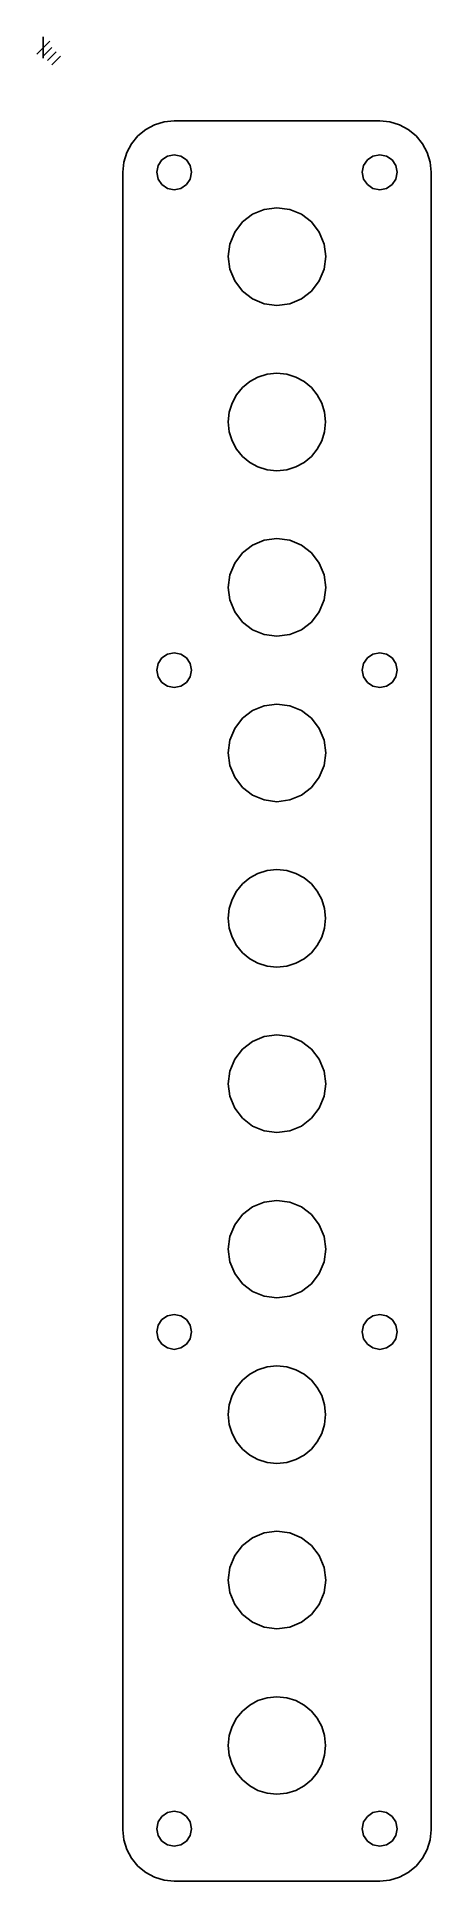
# Model space of a CAD drawing. Extents: x -1 to 48, y 70 to 298.
import ezdxf

# ---------------------------------------------------------------- set-up
doc = ezdxf.new("R2010")
doc.units = 0

msp = doc.modelspace()

# ---------------------------------------------------------------- linework, layer by layer
for p, q in [((13.740206, 287.454668), (12.647328, 286.871194)), ((14.925567, 287.814868), (13.740206, 287.454668)), ((16.1701, 287.938), (14.925567, 287.814868)), ((41.56848, 287.93761), (16.1701, 287.938)), ((42.813013, 287.814478), (41.56848, 287.93761)), ((43.998374, 287.454278), (42.813013, 287.814478)), ((45.091252, 286.870804), (43.998374, 287.454278)), ((10.887291, 285.11116), (10.303816, 284.018283)), ((11.680241, 286.078246), (10.887291, 285.11116)), ((12.647328, 286.871194), (11.680241, 286.078246)), ((46.058339, 286.077856), (45.091252, 286.870804)), ((46.851289, 285.11077), (46.058339, 286.077856)), ((47.434764, 284.017893), (46.851289, 285.11077)), ((9.943614, 282.832923), (9.82048, 281.58839)), ((10.303816, 284.018283), (9.943614, 282.832923)), ((14.646553, 283.113043), (14.185061, 282.427338)), ((15.331263, 283.57601), (14.646553, 283.113043)), ((16.1701, 283.747), (15.331263, 283.57601)), ((17.008937, 283.57601), (16.1701, 283.747)), ((16.1701, 283.747), (16.1701, 283.747)), ((17.693647, 283.113043), (17.008937, 283.57601)), ((18.155139, 282.427338), (17.693647, 283.113043)), ((40.044953, 283.113043), (39.583461, 282.427338)), ((40.729663, 283.57601), (40.044953, 283.113043)), ((41.5685, 283.747), (40.729663, 283.57601)), ((42.407337, 283.57601), (41.5685, 283.747)), ((41.5685, 283.747), (41.5685, 283.747)), ((43.092047, 283.113043), (42.407337, 283.57601)), ((43.553539, 282.427338), (43.092047, 283.113043)), ((47.794966, 282.832533), (47.434764, 284.017893)), ((47.9181, 281.588), (47.794966, 282.832533)), ((9.82048, 281.58839), (9.82043, 76.7497)), ((14.185061, 282.427338), (14.015876, 281.588135)), ((14.015876, 281.588135), (14.185061, 280.748932)), ((14.185061, 280.748932), (14.646553, 280.063227)), ((17.693647, 280.063227), (18.155139, 280.748932)), ((18.324324, 281.588135), (18.155139, 282.427338)), ((18.155139, 280.748932), (18.324324, 281.588135)), ((39.583461, 282.427338), (39.414276, 281.588135)), ((39.414276, 281.588135), (39.583461, 280.748932)), ((39.583461, 280.748932), (40.044953, 280.063227)), ((43.092047, 280.063227), (43.553539, 280.748932)), ((43.722724, 281.588135), (43.553539, 282.427338)), ((43.553539, 280.748932), (43.722724, 281.588135)), ((47.91812, 76.74961), (47.9181, 281.588)), ((14.646553, 280.063227), (15.331263, 279.60026)), ((15.331263, 279.60026), (16.1701, 279.42927)), ((16.1701, 279.42927), (17.008937, 279.60026)), ((17.008937, 279.60026), (17.693647, 280.063227)), ((40.044953, 280.063227), (40.729663, 279.60026)), ((40.729663, 279.60026), (41.5685, 279.42927)), ((41.5685, 279.42927), (42.407337, 279.60026)), ((42.407337, 279.60026), (43.092047, 280.063227)), ((25.853235, 276.39883), (24.613097, 275.449541)), ((27.295411, 276.998183), (25.853235, 276.39883)), ((28.8693, 277.207), (27.295411, 276.998183)), ((28.8693, 277.20699), (28.8693, 277.207)), ((30.443189, 276.998185), (28.8693, 277.20699)), ((31.885365, 276.398838), (30.443189, 276.998185)), ((33.125503, 275.449551), (31.885365, 276.398838)), ((23.645322, 274.190915), (23.039208, 272.723484)), ((24.613097, 275.449541), (23.645322, 274.190915)), ((34.093278, 274.190925), (33.125503, 275.449551)), ((34.699392, 272.723494), (34.093278, 274.190925)), ((23.039208, 272.723484), (22.83717, 271.17485)), ((34.90143, 271.17486), (34.699392, 272.723494)), ((22.83717, 271.17485), (23.039208, 269.626216)), ((23.039208, 269.626216), (23.645322, 268.158785)), ((34.093278, 268.158795), (34.699392, 269.626226)), ((34.699392, 269.626226), (34.90143, 271.17486)), ((23.645322, 268.158785), (24.613097, 266.900159)), ((24.613097, 266.900159), (25.853235, 265.950872)), ((31.885365, 265.950881), (33.125503, 266.900169)), ((33.125503, 266.900169), (34.093278, 268.158795)), ((25.853235, 265.950872), (27.295411, 265.351525)), ((27.295411, 265.351525), (28.8693, 265.14272)), ((28.8693, 265.14272), (30.443189, 265.351531)), ((30.443189, 265.351531), (31.885365, 265.950881)), ((25.505969, 255.724251), (24.616244, 254.987529)), ((26.527436, 256.281503), (25.505969, 255.724251)), ((27.65657, 256.635135), (26.527436, 256.281503)), ((28.8693, 256.761), (27.65657, 256.635135)), ((30.08203, 256.635135), (28.8693, 256.761)), ((28.8693, 256.761), (28.8693, 256.761)), ((31.211164, 256.281503), (30.08203, 256.635135)), ((32.232631, 255.724251), (31.211164, 256.281503)), ((33.122356, 254.987529), (32.232631, 255.724251)), ((23.328303, 253.072265), (22.978234, 251.942021)), ((23.882331, 254.095484), (23.328303, 253.072265)), ((24.616244, 254.987529), (23.882331, 254.095484)), ((33.856269, 254.095484), (33.122356, 254.987529)), ((34.410297, 253.072265), (33.856269, 254.095484)), ((34.760366, 251.942021), (34.410297, 253.072265)), ((22.978234, 251.942021), (22.856194, 250.7289)), ((22.856194, 250.7289), (22.978234, 249.515779)), ((34.882406, 250.7289), (34.760366, 251.942021)), ((34.760366, 249.515779), (34.882406, 250.7289)), ((22.978234, 249.515779), (23.328303, 248.385535)), ((34.410297, 248.385535), (34.760366, 249.515779)), ((23.328303, 248.385535), (23.882331, 247.362316)), ((23.882331, 247.362316), (24.616244, 246.470271)), ((24.616244, 246.470271), (25.505969, 245.733549)), ((32.232631, 245.733549), (33.122356, 246.470271)), ((33.122356, 246.470271), (33.856269, 247.362316)), ((33.856269, 247.362316), (34.410297, 248.385535)), ((25.505969, 245.733549), (26.527436, 245.176297)), ((26.527436, 245.176297), (27.65657, 244.822665)), ((27.65657, 244.822665), (28.8693, 244.6968)), ((28.8693, 244.6968), (30.08203, 244.822665)), ((30.08203, 244.822665), (31.211164, 245.176297)), ((31.211164, 245.176297), (32.232631, 245.733549)), ((25.853235, 235.50683), (24.613097, 234.557541)), ((27.295411, 236.106183), (25.853235, 235.50683)), ((28.8693, 236.315), (27.295411, 236.106183)), ((28.8693, 236.31499), (28.8693, 236.315)), ((30.443189, 236.106185), (28.8693, 236.31499)), ((31.885365, 235.506838), (30.443189, 236.106185)), ((33.125503, 234.557551), (31.885365, 235.506838)), ((23.645322, 233.298915), (23.039208, 231.831484)), ((24.613097, 234.557541), (23.645322, 233.298915)), ((34.093278, 233.298925), (33.125503, 234.557551)), ((34.699392, 231.831494), (34.093278, 233.298925)), ((23.039208, 231.831484), (22.83717, 230.28285)), ((22.83717, 230.28285), (23.039208, 228.734216)), ((34.90143, 230.28286), (34.699392, 231.831494)), ((34.699392, 228.734226), (34.90143, 230.28286)), ((23.039208, 228.734216), (23.645322, 227.266785)), ((34.093278, 227.266795), (34.699392, 228.734226)), ((23.645322, 227.266785), (24.613097, 226.008159)), ((24.613097, 226.008159), (25.853235, 225.058872)), ((31.885365, 225.058881), (33.125503, 226.008169)), ((33.125503, 226.008169), (34.093278, 227.266795)), ((25.853235, 225.058872), (27.295411, 224.459525)), ((27.295411, 224.459525), (28.8693, 224.25072)), ((28.8693, 224.25072), (30.443189, 224.459531)), ((30.443189, 224.459531), (31.885365, 225.058881)), ((14.646553, 221.585043), (14.185061, 220.899338)), ((15.331263, 222.04801), (14.646553, 221.585043)), ((16.1701, 222.219), (15.331263, 222.04801)), ((17.008937, 222.04801), (16.1701, 222.219)), ((16.1701, 222.219), (16.1701, 222.219)), ((17.693647, 221.585043), (17.008937, 222.04801)), ((18.155139, 220.899338), (17.693647, 221.585043)), ((40.044953, 221.585043), (39.583461, 220.899338)), ((40.729663, 222.04801), (40.044953, 221.585043)), ((41.5685, 222.219), (40.729663, 222.04801)), ((42.407337, 222.04801), (41.5685, 222.219)), ((41.5685, 222.219), (41.5685, 222.219)), ((43.092047, 221.585043), (42.407337, 222.04801)), ((43.553539, 220.899338), (43.092047, 221.585043)), ((14.185061, 220.899338), (14.015876, 220.060135)), ((14.015876, 220.060135), (14.185061, 219.220932)), ((14.185061, 219.220932), (14.646553, 218.535227)), ((17.693647, 218.535227), (18.155139, 219.220932)), ((18.324324, 220.060135), (18.155139, 220.899338)), ((18.155139, 219.220932), (18.324324, 220.060135)), ((39.583461, 220.899338), (39.414276, 220.060135)), ((39.414276, 220.060135), (39.583461, 219.220932)), ((39.583461, 219.220932), (40.044953, 218.535227)), ((43.092047, 218.535227), (43.553539, 219.220932)), ((43.722724, 220.060135), (43.553539, 220.899338)), ((43.553539, 219.220932), (43.722724, 220.060135)), ((14.646553, 218.535227), (15.331263, 218.07226)), ((15.331263, 218.07226), (16.1701, 217.90127)), ((16.1701, 217.90127), (17.008937, 218.07226)), ((17.008937, 218.07226), (17.693647, 218.535227)), ((40.044953, 218.535227), (40.729663, 218.07226)), ((40.729663, 218.07226), (41.5685, 217.90127)), ((41.5685, 217.90127), (42.407337, 218.07226)), ((42.407337, 218.07226), (43.092047, 218.535227)), ((25.853235, 215.06183), (24.613097, 214.112541)), ((27.295411, 215.661183), (25.853235, 215.06183)), ((28.8693, 215.87), (27.295411, 215.661183)), ((28.8693, 215.86999), (28.8693, 215.87)), ((30.443189, 215.661185), (28.8693, 215.86999)), ((31.885365, 215.061838), (30.443189, 215.661185)), ((33.125503, 214.112551), (31.885365, 215.061838)), ((23.645322, 212.853915), (23.039208, 211.386484)), ((24.613097, 214.112541), (23.645322, 212.853915)), ((34.093278, 212.853925), (33.125503, 214.112551)), ((34.699392, 211.386494), (34.093278, 212.853925)), ((23.039208, 211.386484), (22.83717, 209.83785)), ((22.83717, 209.83785), (23.039208, 208.289216)), ((34.90143, 209.83786), (34.699392, 211.386494)), ((34.699392, 208.289226), (34.90143, 209.83786)), ((23.039208, 208.289216), (23.645322, 206.821785)), ((34.093278, 206.821795), (34.699392, 208.289226)), ((23.645322, 206.821785), (24.613097, 205.563159)), ((24.613097, 205.563159), (25.853235, 204.613872)), ((31.885365, 204.613881), (33.125503, 205.563169)), ((33.125503, 205.563169), (34.093278, 206.821795)), ((25.853235, 204.613872), (27.295411, 204.014525)), ((27.295411, 204.014525), (28.8693, 203.80572)), ((28.8693, 203.80572), (30.443189, 204.014531)), ((30.443189, 204.014531), (31.885365, 204.613881)), ((25.505969, 194.387251), (24.616244, 193.650529)), ((26.527436, 194.944503), (25.505969, 194.387251)), ((27.65657, 195.298135), (26.527436, 194.944503)), ((28.8693, 195.424), (27.65657, 195.298135)), ((30.08203, 195.298135), (28.8693, 195.424)), ((28.8693, 195.424), (28.8693, 195.424)), ((31.211164, 194.944503), (30.08203, 195.298135)), ((32.232631, 194.387251), (31.211164, 194.944503)), ((33.122356, 193.650529), (32.232631, 194.387251)), ((23.328303, 191.735265), (22.978234, 190.605021)), ((23.882331, 192.758484), (23.328303, 191.735265)), ((24.616244, 193.650529), (23.882331, 192.758484)), ((33.856269, 192.758484), (33.122356, 193.650529)), ((34.410297, 191.735265), (33.856269, 192.758484)), ((34.760366, 190.605021), (34.410297, 191.735265)), ((22.978234, 190.605021), (22.856194, 189.3919)), ((22.856194, 189.3919), (22.978234, 188.178779)), ((34.882406, 189.3919), (34.760366, 190.605021)), ((34.760366, 188.178779), (34.882406, 189.3919)), ((22.978234, 188.178779), (23.328303, 187.048535)), ((23.328303, 187.048535), (23.882331, 186.025316)), ((33.856269, 186.025316), (34.410297, 187.048535)), ((34.410297, 187.048535), (34.760366, 188.178779)), ((23.882331, 186.025316), (24.616244, 185.133271)), ((24.616244, 185.133271), (25.505969, 184.396549)), ((32.232631, 184.396549), (33.122356, 185.133271)), ((33.122356, 185.133271), (33.856269, 186.025316)), ((25.505969, 184.396549), (26.527436, 183.839297)), ((26.527436, 183.839297), (27.65657, 183.485665)), ((27.65657, 183.485665), (28.8693, 183.3598)), ((28.8693, 183.3598), (30.08203, 183.485665)), ((30.08203, 183.485665), (31.211164, 183.839297)), ((31.211164, 183.839297), (32.232631, 184.396549)), ((25.853235, 174.16983), (24.613097, 173.220541)), ((27.295411, 174.769183), (25.853235, 174.16983)), ((28.8693, 174.978), (27.295411, 174.769183)), ((28.8693, 174.97799), (28.8693, 174.978)), ((30.443189, 174.769185), (28.8693, 174.97799)), ((31.885365, 174.169838), (30.443189, 174.769185)), ((33.125503, 173.220551), (31.885365, 174.169838)), ((23.645322, 171.961915), (23.039208, 170.494484)), ((24.613097, 173.220541), (23.645322, 171.961915)), ((34.093278, 171.961925), (33.125503, 173.220551)), ((34.699392, 170.494494), (34.093278, 171.961925)), ((23.039208, 170.494484), (22.83717, 168.94585)), ((22.83717, 168.94585), (23.039208, 167.397216)), ((34.90143, 168.94586), (34.699392, 170.494494)), ((34.699392, 167.397226), (34.90143, 168.94586)), ((23.039208, 167.397216), (23.645322, 165.929785)), ((34.093278, 165.929795), (34.699392, 167.397226)), ((23.645322, 165.929785), (24.613097, 164.671159)), ((24.613097, 164.671159), (25.853235, 163.721872)), ((31.885365, 163.721881), (33.125503, 164.671169)), ((33.125503, 164.671169), (34.093278, 165.929795)), ((25.853235, 163.721872), (27.295411, 163.122525)), ((27.295411, 163.122525), (28.8693, 162.91372)), ((28.8693, 162.91372), (30.443189, 163.122531)), ((30.443189, 163.122531), (31.885365, 163.721881)), ((24.613097, 152.774541), (23.645322, 151.515915)), ((25.853235, 153.72383), (24.613097, 152.774541)), ((27.295411, 154.323183), (25.853235, 153.72383)), ((28.8693, 154.532), (27.295411, 154.323183)), ((28.8693, 154.53199), (28.8693, 154.532)), ((30.443189, 154.323185), (28.8693, 154.53199)), ((31.885365, 153.723838), (30.443189, 154.323185)), ((33.125503, 152.774551), (31.885365, 153.723838)), ((34.093278, 151.515925), (33.125503, 152.774551)), ((23.645322, 151.515915), (23.039208, 150.048484)), ((34.699392, 150.048494), (34.093278, 151.515925)), ((23.039208, 150.048484), (22.83717, 148.49985)), ((22.83717, 148.49985), (23.039208, 146.951216)), ((34.90143, 148.49986), (34.699392, 150.048494)), ((34.699392, 146.951226), (34.90143, 148.49986)), ((23.039208, 146.951216), (23.645322, 145.483785)), ((34.093278, 145.483795), (34.699392, 146.951226)), ((23.645322, 145.483785), (24.613097, 144.225159)), ((24.613097, 144.225159), (25.853235, 143.275872)), ((31.885365, 143.275881), (33.125503, 144.225169)), ((33.125503, 144.225169), (34.093278, 145.483795)), ((25.853235, 143.275872), (27.295411, 142.676525)), ((27.295411, 142.676525), (28.8693, 142.46772)), ((28.8693, 142.46772), (30.443189, 142.676531)), ((30.443189, 142.676531), (31.885365, 143.275881)), ((14.180885, 139.11746), (14.01123, 138.27713)), ((14.643549, 139.803682), (14.180885, 139.11746)), ((15.32977, 140.266345), (14.643549, 139.803682)), ((16.1701, 140.436), (15.32977, 140.266345)), ((17.01043, 140.266345), (16.1701, 140.436)), ((16.1701, 140.436), (16.1701, 140.436)), ((17.696651, 139.803682), (17.01043, 140.266345)), ((18.159315, 139.11746), (17.696651, 139.803682)), ((18.32897, 138.27713), (18.159315, 139.11746)), ((39.579285, 139.11746), (39.40963, 138.27713)), ((40.041949, 139.803682), (39.579285, 139.11746)), ((40.72817, 140.266345), (40.041949, 139.803682)), ((41.5685, 140.436), (40.72817, 140.266345)), ((42.40883, 140.266345), (41.5685, 140.436)), ((41.5685, 140.436), (41.5685, 140.436)), ((43.095051, 139.803682), (42.40883, 140.266345)), ((43.557715, 139.11746), (43.095051, 139.803682)), ((43.72737, 138.27713), (43.557715, 139.11746)), ((14.01123, 138.27713), (14.180885, 137.4368)), ((14.180885, 137.4368), (14.643549, 136.750578)), ((17.696651, 136.750578), (18.159315, 137.4368)), ((18.159315, 137.4368), (18.32897, 138.27713)), ((39.40963, 138.27713), (39.579285, 137.4368)), ((39.579285, 137.4368), (40.041949, 136.750578)), ((43.095051, 136.750578), (43.557715, 137.4368)), ((43.557715, 137.4368), (43.72737, 138.27713)), ((14.643549, 136.750578), (15.32977, 136.287915)), ((15.32977, 136.287915), (16.1701, 136.11826)), ((16.1701, 136.11826), (17.01043, 136.287915)), ((17.01043, 136.287915), (17.696651, 136.750578)), ((40.041949, 136.750578), (40.72817, 136.287915)), ((40.72817, 136.287915), (41.5685, 136.11826)), ((41.5685, 136.11826), (42.40883, 136.287915)), ((42.40883, 136.287915), (43.095051, 136.750578)), ((24.616244, 132.313529), (23.882331, 131.421484)), ((25.505969, 133.050251), (24.616244, 132.313529)), ((26.527436, 133.607503), (25.505969, 133.050251)), ((27.65657, 133.961135), (26.527436, 133.607503)), ((28.8693, 134.087), (27.65657, 133.961135)), ((30.08203, 133.961135), (28.8693, 134.087)), ((28.8693, 134.087), (28.8693, 134.087)), ((31.211164, 133.607503), (30.08203, 133.961135)), ((32.232631, 133.050251), (31.211164, 133.607503)), ((33.122356, 132.313529), (32.232631, 133.050251)), ((33.856269, 131.421484), (33.122356, 132.313529)), ((23.328303, 130.398265), (22.978234, 129.268021)), ((23.882331, 131.421484), (23.328303, 130.398265)), ((34.410297, 130.398265), (33.856269, 131.421484)), ((34.760366, 129.268021), (34.410297, 130.398265)), ((22.978234, 129.268021), (22.856194, 128.0549)), ((22.856194, 128.0549), (22.978234, 126.841779)), ((34.882406, 128.0549), (34.760366, 129.268021)), ((34.760366, 126.841779), (34.882406, 128.0549)), ((22.978234, 126.841779), (23.328303, 125.711535)), ((23.328303, 125.711535), (23.882331, 124.688316)), ((33.856269, 124.688316), (34.410297, 125.711535)), ((34.410297, 125.711535), (34.760366, 126.841779)), ((23.882331, 124.688316), (24.616244, 123.796271)), ((24.616244, 123.796271), (25.505969, 123.059549)), ((32.232631, 123.059549), (33.122356, 123.796271)), ((33.122356, 123.796271), (33.856269, 124.688316)), ((25.505969, 123.059549), (26.527436, 122.502297)), ((26.527436, 122.502297), (27.65657, 122.148665)), ((27.65657, 122.148665), (28.8693, 122.0228)), ((28.8693, 122.0228), (30.08203, 122.148665)), ((30.08203, 122.148665), (31.211164, 122.502297)), ((31.211164, 122.502297), (32.232631, 123.059549)), ((24.613097, 111.883541), (23.645322, 110.624915)), ((25.853235, 112.83283), (24.613097, 111.883541)), ((27.295411, 113.432183), (25.853235, 112.83283)), ((28.8693, 113.641), (27.295411, 113.432183)), ((28.8693, 113.64099), (28.8693, 113.641)), ((30.443189, 113.432185), (28.8693, 113.64099)), ((31.885365, 112.832838), (30.443189, 113.432185)), ((33.125503, 111.883551), (31.885365, 112.832838)), ((34.093278, 110.624925), (33.125503, 111.883551)), ((23.645322, 110.624915), (23.039208, 109.157484)), ((34.699392, 109.157494), (34.093278, 110.624925)), ((23.039208, 109.157484), (22.83717, 107.60885)), ((22.83717, 107.60885), (23.039208, 106.060216)), ((34.90143, 107.60886), (34.699392, 109.157494)), ((34.699392, 106.060226), (34.90143, 107.60886)), ((23.039208, 106.060216), (23.645322, 104.592785)), ((34.093278, 104.592795), (34.699392, 106.060226)), ((23.645322, 104.592785), (24.613097, 103.334159)), ((24.613097, 103.334159), (25.853235, 102.384872)), ((31.885365, 102.384881), (33.125503, 103.334169)), ((33.125503, 103.334169), (34.093278, 104.592795)), ((25.853235, 102.384872), (27.295411, 101.785525)), ((27.295411, 101.785525), (28.8693, 101.57672)), ((28.8693, 101.57672), (30.443189, 101.785531)), ((30.443189, 101.785531), (31.885365, 102.384881)), ((24.616244, 91.421629), (23.882331, 90.529584)), ((25.505969, 92.158351), (24.616244, 91.421629)), ((26.527436, 92.715603), (25.505969, 92.158351)), ((27.65657, 93.069235), (26.527436, 92.715603)), ((28.8693, 93.1951), (27.65657, 93.069235)), ((30.08203, 93.069235), (28.8693, 93.1951)), ((28.8693, 93.1951), (28.8693, 93.1951)), ((31.211164, 92.715603), (30.08203, 93.069235)), ((32.232631, 92.158351), (31.211164, 92.715603)), ((33.122356, 91.421629), (32.232631, 92.158351)), ((33.856269, 90.529584), (33.122356, 91.421629)), ((23.328303, 89.506365), (22.978234, 88.376121)), ((23.882331, 90.529584), (23.328303, 89.506365)), ((34.410297, 89.506365), (33.856269, 90.529584)), ((34.760366, 88.376121), (34.410297, 89.506365)), ((22.978234, 88.376121), (22.856194, 87.163)), ((22.856194, 87.163), (22.978234, 85.949879)), ((34.882406, 87.163), (34.760366, 88.376121)), ((34.760366, 85.949879), (34.882406, 87.163)), ((22.978234, 85.949879), (23.328303, 84.819635)), ((23.328303, 84.819635), (23.882331, 83.796416)), ((33.856269, 83.796416), (34.410297, 84.819635)), ((34.410297, 84.819635), (34.760366, 85.949879)), ((23.882331, 83.796416), (24.616244, 82.904371)), ((24.616244, 82.904371), (25.505969, 82.167649)), ((25.505969, 82.167649), (26.527436, 81.610397)), ((31.211164, 81.610397), (32.232631, 82.167649)), ((32.232631, 82.167649), (33.122356, 82.904371)), ((33.122356, 82.904371), (33.856269, 83.796416)), ((26.527436, 81.610397), (27.65657, 81.256765)), ((27.65657, 81.256765), (28.8693, 81.1309)), ((28.8693, 81.1309), (30.08203, 81.256765)), ((30.08203, 81.256765), (31.211164, 81.610397)), ((14.185061, 77.715838), (14.015876, 76.876635)), ((14.646553, 78.401543), (14.185061, 77.715838)), ((15.331263, 78.86451), (14.646553, 78.401543)), ((16.1701, 79.0355), (15.331263, 78.86451)), ((17.008937, 78.86451), (16.1701, 79.0355)), ((16.1701, 79.0355), (16.1701, 79.0355)), ((17.693647, 78.401543), (17.008937, 78.86451)), ((18.155139, 77.715838), (17.693647, 78.401543)), ((18.324324, 76.876635), (18.155139, 77.715838)), ((39.583461, 77.715838), (39.414276, 76.876635)), ((40.044953, 78.401543), (39.583461, 77.715838)), ((40.729663, 78.86451), (40.044953, 78.401543)), ((41.5685, 79.0355), (40.729663, 78.86451)), ((42.407337, 78.86451), (41.5685, 79.0355)), ((41.5685, 79.0355), (41.5685, 79.0355)), ((43.092047, 78.401543), (42.407337, 78.86451)), ((43.553539, 77.715838), (43.092047, 78.401543)), ((43.722724, 76.876635), (43.553539, 77.715838)), ((9.82043, 76.7497), (9.943564, 75.505167)), ((9.943564, 75.505167), (10.303766, 74.319807)), ((14.015876, 76.876635), (14.185061, 76.037432)), ((14.185061, 76.037432), (14.646553, 75.351727)), ((14.646553, 75.351727), (15.331263, 74.88876)), ((17.008937, 74.88876), (17.693647, 75.351727)), ((17.693647, 75.351727), (18.155139, 76.037432)), ((18.155139, 76.037432), (18.324324, 76.876635)), ((39.414276, 76.876635), (39.583461, 76.037432)), ((39.583461, 76.037432), (40.044953, 75.351727)), ((40.044953, 75.351727), (40.729663, 74.88876)), ((42.407337, 74.88876), (43.092047, 75.351727)), ((43.092047, 75.351727), (43.553539, 76.037432)), ((43.553539, 76.037432), (43.722724, 76.876635)), ((47.434784, 74.319717), (47.794986, 75.505077)), ((47.794986, 75.505077), (47.91812, 76.74961)), ((10.303766, 74.319807), (10.887241, 73.22693)), ((10.887241, 73.22693), (11.680191, 72.259844)), ((15.331263, 74.88876), (16.1701, 74.71777)), ((16.1701, 74.71777), (17.008937, 74.88876)), ((40.729663, 74.88876), (41.5685, 74.71777)), ((41.5685, 74.71777), (42.407337, 74.88876)), ((46.058359, 72.259754), (46.851309, 73.22684)), ((46.851309, 73.22684), (47.434784, 74.319717)), ((11.680191, 72.259844), (12.647278, 71.466896)), ((12.647278, 71.466896), (13.740156, 70.883422)), ((13.740156, 70.883422), (14.925517, 70.523222)), ((42.813033, 70.523132), (43.998394, 70.883332)), ((43.998394, 70.883332), (45.091272, 71.466806)), ((45.091272, 71.466806), (46.058359, 72.259754)), ((14.925517, 70.523222), (16.17005, 70.40009)), ((16.17005, 70.40009), (41.5685, 70.4)), ((41.5685, 70.4), (42.813033, 70.523132))]:
    msp.add_line(p, q)
at = {"layer": 'Layer 1'}
for p, q in [((0.793749, 297.794), (-0.793749, 296.206)), ((0, 298.323), (0, 295.677)), ((1.05833, 297), (0, 295.94167)), ((1.5875, 296.471), (0.52917, 295.41267)), ((2.11666, 295.942), (1.05833, 294.88367))]:
    msp.add_line(p, q, dxfattribs=at)

doc.saveas('drawing.dxf')
